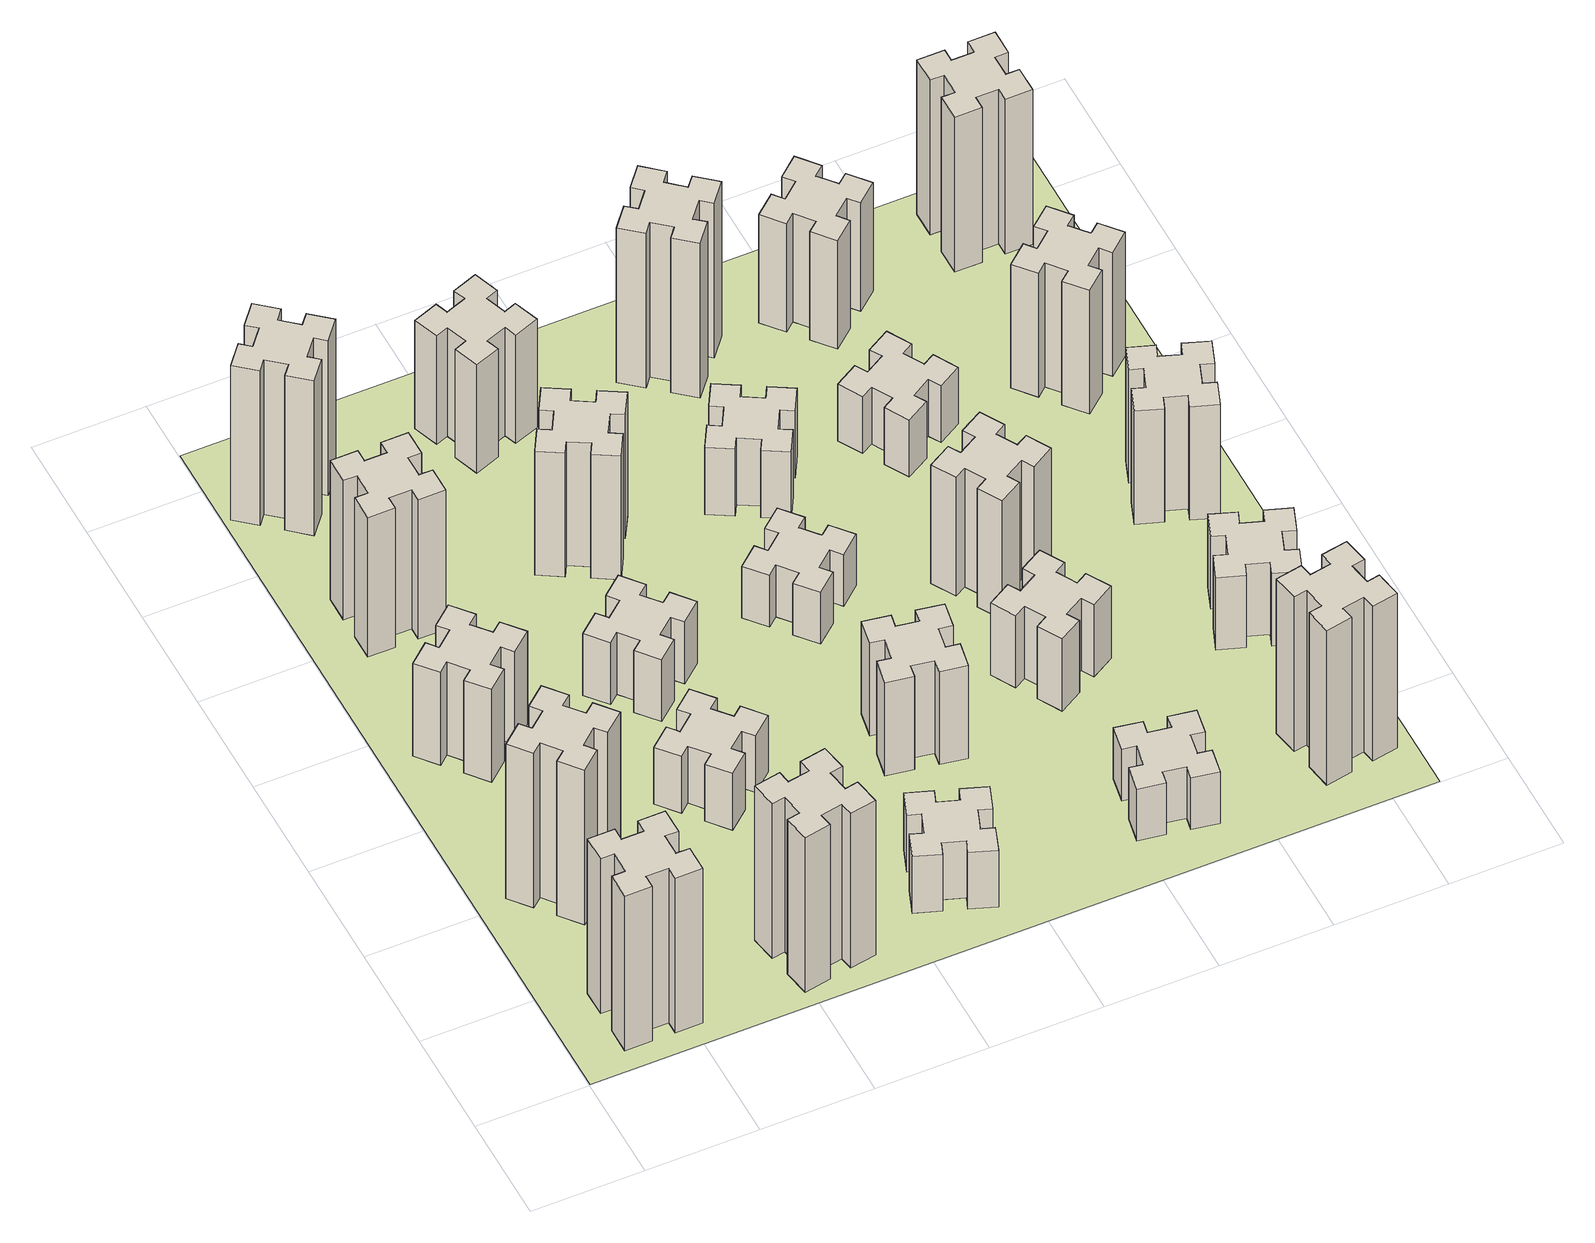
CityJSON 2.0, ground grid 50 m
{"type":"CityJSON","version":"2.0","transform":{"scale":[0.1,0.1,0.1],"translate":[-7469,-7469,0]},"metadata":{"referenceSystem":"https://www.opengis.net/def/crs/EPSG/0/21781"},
"CityObjects":{
"building1":{"type":"Building","attributes":{"class":"1000","function":"1000","usage":"1000","yearOfConstruction":2016,"roofType":"1000","measuredHeight":90,"storeysAboveGround":30,"storeysBelowGround":0},"geometry":[{"type":"Solid","lod":"1","boundaries":[[[[0,1,2,3,4,5,6,7,8,9,10,11,12,13,14,15,16,17,18,19]],[[17,16,20,21]],[[16,15,22,20]],[[15,14,23,22]],[[14,13,24,23]],[[13,12,25,24]],[[12,11,26,25]],[[11,10,27,26]],[[10,9,28,27]],[[9,8,29,28]],[[8,7,30,29]],[[7,6,31,30]],[[6,5,32,31]],[[5,4,33,32]],[[4,3,34,33]],[[3,2,35,34]],[[2,1,36,35]],[[1,0,37,36]],[[0,19,38,37]],[[19,18,39,38]],[[18,17,21,39]],[[24,25,26,27,28,29,30,31,32,33,34,35,36,37,38,39,21,20,22,23]]]]}]},
"building2":{"type":"Building","attributes":{"class":"1000","function":"1000","usage":"1000","yearOfConstruction":2016,"roofType":"1000","measuredHeight":90,"storeysAboveGround":30,"storeysBelowGround":0},"geometry":[{"type":"Solid","lod":"1","boundaries":[[[[40,41,42,43,44,45,46,47,48,49,50,51,52,53,54,55,56,57,58,59]],[[57,56,60,61]],[[56,55,62,60]],[[55,54,63,62]],[[54,53,64,63]],[[53,52,65,64]],[[52,51,66,65]],[[51,50,67,66]],[[50,49,68,67]],[[49,48,69,68]],[[48,47,70,69]],[[47,46,71,70]],[[46,45,72,71]],[[45,44,73,72]],[[44,43,74,73]],[[43,42,75,74]],[[42,41,76,75]],[[41,40,77,76]],[[40,59,78,77]],[[59,58,79,78]],[[58,57,61,79]],[[64,65,66,67,68,69,70,71,72,73,74,75,76,77,78,79,61,60,62,63]]]]}]},
"building3":{"type":"Building","attributes":{"class":"1000","function":"1000","usage":"1000","yearOfConstruction":2016,"roofType":"1000","measuredHeight":54,"storeysAboveGround":30,"storeysBelowGround":0},"geometry":[{"type":"Solid","lod":"1","boundaries":[[[[80,81,82,83,84,85,86,87,88,89,90,91,92,93,94,95,96,97,98,99]],[[97,96,100,101]],[[96,95,102,100]],[[95,94,103,102]],[[94,93,104,103]],[[93,92,105,104]],[[92,91,106,105]],[[91,90,107,106]],[[90,89,108,107]],[[89,88,109,108]],[[88,87,110,109]],[[87,86,111,110]],[[86,85,112,111]],[[85,84,113,112]],[[84,83,114,113]],[[83,82,115,114]],[[82,81,116,115]],[[81,80,117,116]],[[80,99,118,117]],[[99,98,119,118]],[[98,97,101,119]],[[104,105,106,107,108,109,110,111,112,113,114,115,116,117,118,119,101,100,102,103]]]]}]},
"building4":{"type":"Building","attributes":{"class":"1000","function":"1000","usage":"1000","yearOfConstruction":2016,"roofType":"1000","measuredHeight":81,"storeysAboveGround":30,"storeysBelowGround":0},"geometry":[{"type":"Solid","lod":"1","boundaries":[[[[120,121,122,123,124,125,126,127,128,129,130,131,132,133,134,135,136,137,138,139]],[[137,136,140,141]],[[136,135,142,140]],[[135,134,143,142]],[[134,133,144,143]],[[133,132,145,144]],[[132,131,146,145]],[[131,130,147,146]],[[130,129,148,147]],[[129,128,149,148]],[[128,127,150,149]],[[127,126,151,150]],[[126,125,152,151]],[[125,124,153,152]],[[124,123,154,153]],[[123,122,155,154]],[[122,121,156,155]],[[121,120,157,156]],[[120,139,158,157]],[[139,138,159,158]],[[138,137,141,159]],[[144,145,146,147,148,149,150,151,152,153,154,155,156,157,158,159,141,140,142,143]]]]}]},
"building5":{"type":"Building","attributes":{"class":"1000","function":"1000","usage":"1000","yearOfConstruction":2016,"roofType":"1000","measuredHeight":90,"storeysAboveGround":30,"storeysBelowGround":0},"geometry":[{"type":"Solid","lod":"1","boundaries":[[[[160,161,162,163,164,165,166,167,168,169,170,171,172,173,174,175,176,177,178,179]],[[177,176,180,181]],[[176,175,182,180]],[[175,174,183,182]],[[174,173,184,183]],[[173,172,185,184]],[[172,171,186,185]],[[171,170,187,186]],[[170,169,188,187]],[[169,168,189,188]],[[168,167,190,189]],[[167,166,191,190]],[[166,165,192,191]],[[165,164,193,192]],[[164,163,194,193]],[[163,162,195,194]],[[162,161,196,195]],[[161,160,197,196]],[[160,179,198,197]],[[179,178,199,198]],[[178,177,181,199]],[[184,185,186,187,188,189,190,191,192,193,194,195,196,197,198,199,181,180,182,183]]]]}]},
"building6":{"type":"Building","attributes":{"class":"1000","function":"1000","usage":"1000","yearOfConstruction":2016,"roofType":"1000","measuredHeight":90,"storeysAboveGround":30,"storeysBelowGround":0},"geometry":[{"type":"Solid","lod":"1","boundaries":[[[[200,201,202,203,204,205,206,207,208,209,210,211,212,213,214,215,216,217,218,219]],[[217,216,220,221]],[[216,215,222,220]],[[215,214,223,222]],[[214,213,224,223]],[[213,212,225,224]],[[212,211,226,225]],[[211,210,227,226]],[[210,209,228,227]],[[209,208,229,228]],[[208,207,230,229]],[[207,206,231,230]],[[206,205,232,231]],[[205,204,233,232]],[[204,203,234,233]],[[203,202,235,234]],[[202,201,236,235]],[[201,200,237,236]],[[200,219,238,237]],[[219,218,239,238]],[[218,217,221,239]],[[224,225,226,227,228,229,230,231,232,233,234,235,236,237,238,239,221,220,222,223]]]]}]},
"building7":{"type":"Building","attributes":{"class":"1000","function":"1000","usage":"1000","yearOfConstruction":2016,"roofType":"1000","measuredHeight":33,"storeysAboveGround":30,"storeysBelowGround":0},"geometry":[{"type":"Solid","lod":"1","boundaries":[[[[240,241,242,243,244,245,246,247,248,249,250,251,252,253,254,255,256,257,258,259]],[[257,256,260,261]],[[256,255,262,260]],[[255,254,263,262]],[[254,253,264,263]],[[253,252,265,264]],[[252,251,266,265]],[[251,250,267,266]],[[250,249,268,267]],[[249,248,269,268]],[[248,247,270,269]],[[247,246,271,270]],[[246,245,272,271]],[[245,244,273,272]],[[244,243,274,273]],[[243,242,275,274]],[[242,241,276,275]],[[241,240,277,276]],[[240,259,278,277]],[[259,258,279,278]],[[258,257,261,279]],[[264,265,266,267,268,269,270,271,272,273,274,275,276,277,278,279,261,260,262,263]]]]}]},
"building8":{"type":"Building","attributes":{"class":"1000","function":"1000","usage":"1000","yearOfConstruction":2016,"roofType":"1000","measuredHeight":36,"storeysAboveGround":30,"storeysBelowGround":0},"geometry":[{"type":"Solid","lod":"1","boundaries":[[[[280,281,282,283,284,285,286,287,288,289,290,291,292,293,294,295,296,297,298,299]],[[297,296,300,301]],[[296,295,302,300]],[[295,294,303,302]],[[294,293,304,303]],[[293,292,305,304]],[[292,291,306,305]],[[291,290,307,306]],[[290,289,308,307]],[[289,288,309,308]],[[288,287,310,309]],[[287,286,311,310]],[[286,285,312,311]],[[285,284,313,312]],[[284,283,314,313]],[[283,282,315,314]],[[282,281,316,315]],[[281,280,317,316]],[[280,299,318,317]],[[299,298,319,318]],[[298,297,301,319]],[[304,305,306,307,308,309,310,311,312,313,314,315,316,317,318,319,301,300,302,303]]]]}]},
"building9":{"type":"Building","attributes":{"class":"1000","function":"1000","usage":"1000","yearOfConstruction":2016,"roofType":"1000","measuredHeight":33,"storeysAboveGround":30,"storeysBelowGround":0},"geometry":[{"type":"Solid","lod":"1","boundaries":[[[[320,321,322,323,324,325,326,327,328,329,330,331,332,333,334,335,336,337,338,339]],[[337,336,340,341]],[[336,335,342,340]],[[335,334,343,342]],[[334,333,344,343]],[[333,332,345,344]],[[332,331,346,345]],[[331,330,347,346]],[[330,329,348,347]],[[329,328,349,348]],[[328,327,350,349]],[[327,326,351,350]],[[326,325,352,351]],[[325,324,353,352]],[[324,323,354,353]],[[323,322,355,354]],[[322,321,356,355]],[[321,320,357,356]],[[320,339,358,357]],[[339,338,359,358]],[[338,337,341,359]],[[344,345,346,347,348,349,350,351,352,353,354,355,356,357,358,359,341,340,342,343]]]]}]},
"building10":{"type":"Building","attributes":{"class":"1000","function":"1000","usage":"1000","yearOfConstruction":2016,"roofType":"1000","measuredHeight":72,"storeysAboveGround":30,"storeysBelowGround":0},"geometry":[{"type":"Solid","lod":"1","boundaries":[[[[360,361,362,363,364,365,366,367,368,369,370,371,372,373,374,375,376,377,378,379]],[[377,376,380,381]],[[376,375,382,380]],[[375,374,383,382]],[[374,373,384,383]],[[373,372,385,384]],[[372,371,386,385]],[[371,370,387,386]],[[370,369,388,387]],[[369,368,389,388]],[[368,367,390,389]],[[367,366,391,390]],[[366,365,392,391]],[[365,364,393,392]],[[364,363,394,393]],[[363,362,395,394]],[[362,361,396,395]],[[361,360,397,396]],[[360,379,398,397]],[[379,378,399,398]],[[378,377,381,399]],[[384,385,386,387,388,389,390,391,392,393,394,395,396,397,398,399,381,380,382,383]]]]}]},
"building11":{"type":"Building","attributes":{"class":"1000","function":"1000","usage":"1000","yearOfConstruction":2016,"roofType":"1000","measuredHeight":63,"storeysAboveGround":30,"storeysBelowGround":0},"geometry":[{"type":"Solid","lod":"1","boundaries":[[[[400,401,402,403,404,405,406,407,408,409,410,411,412,413,414,415,416,417,418,419]],[[417,416,420,421]],[[416,415,422,420]],[[415,414,423,422]],[[414,413,424,423]],[[413,412,425,424]],[[412,411,426,425]],[[411,410,427,426]],[[410,409,428,427]],[[409,408,429,428]],[[408,407,430,429]],[[407,406,431,430]],[[406,405,432,431]],[[405,404,433,432]],[[404,403,434,433]],[[403,402,435,434]],[[402,401,436,435]],[[401,400,437,436]],[[400,419,438,437]],[[419,418,439,438]],[[418,417,421,439]],[[424,425,426,427,428,429,430,431,432,433,434,435,436,437,438,439,421,420,422,423]]]]}]},
"building12":{"type":"Building","attributes":{"class":"1000","function":"1000","usage":"1000","yearOfConstruction":2016,"roofType":"1000","measuredHeight":54,"storeysAboveGround":30,"storeysBelowGround":0},"geometry":[{"type":"Solid","lod":"1","boundaries":[[[[440,441,442,443,444,445,446,447,448,449,450,451,452,453,454,455,456,457,458,459]],[[457,456,460,461]],[[456,455,462,460]],[[455,454,463,462]],[[454,453,464,463]],[[453,452,465,464]],[[452,451,466,465]],[[451,450,467,466]],[[450,449,468,467]],[[449,448,469,468]],[[448,447,470,469]],[[447,446,471,470]],[[446,445,472,471]],[[445,444,473,472]],[[444,443,474,473]],[[443,442,475,474]],[[442,441,476,475]],[[441,440,477,476]],[[440,459,478,477]],[[459,458,479,478]],[[458,457,461,479]],[[464,465,466,467,468,469,470,471,472,473,474,475,476,477,478,479,461,460,462,463]]]]}]},
"building13":{"type":"Building","attributes":{"class":"1000","function":"1000","usage":"1000","yearOfConstruction":2016,"roofType":"1000","measuredHeight":30,"storeysAboveGround":30,"storeysBelowGround":0},"geometry":[{"type":"Solid","lod":"1","boundaries":[[[[480,481,482,483,484,485,486,487,488,489,490,491,492,493,494,495,496,497,498,499]],[[497,496,500,501]],[[496,495,502,500]],[[495,494,503,502]],[[494,493,504,503]],[[493,492,505,504]],[[492,491,506,505]],[[491,490,507,506]],[[490,489,508,507]],[[489,488,509,508]],[[488,487,510,509]],[[487,486,511,510]],[[486,485,512,511]],[[485,484,513,512]],[[484,483,514,513]],[[483,482,515,514]],[[482,481,516,515]],[[481,480,517,516]],[[480,499,518,517]],[[499,498,519,518]],[[498,497,501,519]],[[504,505,506,507,508,509,510,511,512,513,514,515,516,517,518,519,501,500,502,503]]]]}]},
"building14":{"type":"Building","attributes":{"class":"1000","function":"1000","usage":"1000","yearOfConstruction":2016,"roofType":"1000","measuredHeight":39,"storeysAboveGround":30,"storeysBelowGround":0},"geometry":[{"type":"Solid","lod":"1","boundaries":[[[[520,521,522,523,524,525,526,527,528,529,530,531,532,533,534,535,536,537,538,539]],[[537,536,540,541]],[[536,535,542,540]],[[535,534,543,542]],[[534,533,544,543]],[[533,532,545,544]],[[532,531,546,545]],[[531,530,547,546]],[[530,529,548,547]],[[529,528,549,548]],[[528,527,550,549]],[[527,526,551,550]],[[526,525,552,551]],[[525,524,553,552]],[[524,523,554,553]],[[523,522,555,554]],[[522,521,556,555]],[[521,520,557,556]],[[520,539,558,557]],[[539,538,559,558]],[[538,537,541,559]],[[544,545,546,547,548,549,550,551,552,553,554,555,556,557,558,559,541,540,542,543]]]]}]},
"building15":{"type":"Building","attributes":{"class":"1000","function":"1000","usage":"1000","yearOfConstruction":2016,"roofType":"1000","measuredHeight":30,"storeysAboveGround":30,"storeysBelowGround":0},"geometry":[{"type":"Solid","lod":"1","boundaries":[[[[560,561,562,563,564,565,566,567,568,569,570,571,572,573,574,575,576,577,578,579]],[[577,576,580,581]],[[576,575,582,580]],[[575,574,583,582]],[[574,573,584,583]],[[573,572,585,584]],[[572,571,586,585]],[[571,570,587,586]],[[570,569,588,587]],[[569,568,589,588]],[[568,567,590,589]],[[567,566,591,590]],[[566,565,592,591]],[[565,564,593,592]],[[564,563,594,593]],[[563,562,595,594]],[[562,561,596,595]],[[561,560,597,596]],[[560,579,598,597]],[[579,578,599,598]],[[578,577,581,599]],[[584,585,586,587,588,589,590,591,592,593,594,595,596,597,598,599,581,580,582,583]]]]}]},
"building16":{"type":"Building","attributes":{"class":"1000","function":"1000","usage":"1000","yearOfConstruction":2016,"roofType":"1000","measuredHeight":90,"storeysAboveGround":30,"storeysBelowGround":0},"geometry":[{"type":"Solid","lod":"1","boundaries":[[[[600,601,602,603,604,605,606,607,608,609,610,611,612,613,614,615,616,617,618,619]],[[617,616,620,621]],[[616,615,622,620]],[[615,614,623,622]],[[614,613,624,623]],[[613,612,625,624]],[[612,611,626,625]],[[611,610,627,626]],[[610,609,628,627]],[[609,608,629,628]],[[608,607,630,629]],[[607,606,631,630]],[[606,605,632,631]],[[605,604,633,632]],[[604,603,634,633]],[[603,602,635,634]],[[602,601,636,635]],[[601,600,637,636]],[[600,619,638,637]],[[619,618,639,638]],[[618,617,621,639]],[[624,625,626,627,628,629,630,631,632,633,634,635,636,637,638,639,621,620,622,623]]]]}]},
"building17":{"type":"Building","attributes":{"class":"1000","function":"1000","usage":"1000","yearOfConstruction":2016,"roofType":"1000","measuredHeight":42,"storeysAboveGround":30,"storeysBelowGround":0},"geometry":[{"type":"Solid","lod":"1","boundaries":[[[[640,641,642,643,644,645,646,647,648,649,650,651,652,653,654,655,656,657,658,659]],[[657,656,660,661]],[[656,655,662,660]],[[655,654,663,662]],[[654,653,664,663]],[[653,652,665,664]],[[652,651,666,665]],[[651,650,667,666]],[[650,649,668,667]],[[649,648,669,668]],[[648,647,670,669]],[[647,646,671,670]],[[646,645,672,671]],[[645,644,673,672]],[[644,643,674,673]],[[643,642,675,674]],[[642,641,676,675]],[[641,640,677,676]],[[640,659,678,677]],[[659,658,679,678]],[[658,657,661,679]],[[664,665,666,667,668,669,670,671,672,673,674,675,676,677,678,679,661,660,662,663]]]]}]},
"building18":{"type":"Building","attributes":{"class":"1000","function":"1000","usage":"1000","yearOfConstruction":2016,"roofType":"1000","measuredHeight":69,"storeysAboveGround":30,"storeysBelowGround":0},"geometry":[{"type":"Solid","lod":"1","boundaries":[[[[680,681,682,683,684,685,686,687,688,689,690,691,692,693,694,695,696,697,698,699]],[[697,696,700,701]],[[696,695,702,700]],[[695,694,703,702]],[[694,693,704,703]],[[693,692,705,704]],[[692,691,706,705]],[[691,690,707,706]],[[690,689,708,707]],[[689,688,709,708]],[[688,687,710,709]],[[687,686,711,710]],[[686,685,712,711]],[[685,684,713,712]],[[684,683,714,713]],[[683,682,715,714]],[[682,681,716,715]],[[681,680,717,716]],[[680,699,718,717]],[[699,698,719,718]],[[698,697,701,719]],[[704,705,706,707,708,709,710,711,712,713,714,715,716,717,718,719,701,700,702,703]]]]}]},
"building19":{"type":"Building","attributes":{"class":"1000","function":"1000","usage":"1000","yearOfConstruction":2016,"roofType":"1000","measuredHeight":33,"storeysAboveGround":30,"storeysBelowGround":0},"geometry":[{"type":"Solid","lod":"1","boundaries":[[[[720,721,722,723,724,725,726,727,728,729,730,731,732,733,734,735,736,737,738,739]],[[737,736,740,741]],[[736,735,742,740]],[[735,734,743,742]],[[734,733,744,743]],[[733,732,745,744]],[[732,731,746,745]],[[731,730,747,746]],[[730,729,748,747]],[[729,728,749,748]],[[728,727,750,749]],[[727,726,751,750]],[[726,725,752,751]],[[725,724,753,752]],[[724,723,754,753]],[[723,722,755,754]],[[722,721,756,755]],[[721,720,757,756]],[[720,739,758,757]],[[739,738,759,758]],[[738,737,741,759]],[[744,745,746,747,748,749,750,751,752,753,754,755,756,757,758,759,741,740,742,743]]]]}]},
"building20":{"type":"Building","attributes":{"class":"1000","function":"1000","usage":"1000","yearOfConstruction":2016,"roofType":"1000","measuredHeight":90,"storeysAboveGround":30,"storeysBelowGround":0},"geometry":[{"type":"Solid","lod":"1","boundaries":[[[[760,761,762,763,764,765,766,767,768,769,770,771,772,773,774,775,776,777,778,779]],[[777,776,780,781]],[[776,775,782,780]],[[775,774,783,782]],[[774,773,784,783]],[[773,772,785,784]],[[772,771,786,785]],[[771,770,787,786]],[[770,769,788,787]],[[769,768,789,788]],[[768,767,790,789]],[[767,766,791,790]],[[766,765,792,791]],[[765,764,793,792]],[[764,763,794,793]],[[763,762,795,794]],[[762,761,796,795]],[[761,760,797,796]],[[760,779,798,797]],[[779,778,799,798]],[[778,777,781,799]],[[784,785,786,787,788,789,790,791,792,793,794,795,796,797,798,799,781,780,782,783]]]]}]},
"building21":{"type":"Building","attributes":{"class":"1000","function":"1000","usage":"1000","yearOfConstruction":2016,"roofType":"1000","measuredHeight":63,"storeysAboveGround":30,"storeysBelowGround":0},"geometry":[{"type":"Solid","lod":"1","boundaries":[[[[800,801,802,803,804,805,806,807,808,809,810,811,812,813,814,815,816,817,818,819]],[[817,816,820,821]],[[816,815,822,820]],[[815,814,823,822]],[[814,813,824,823]],[[813,812,825,824]],[[812,811,826,825]],[[811,810,827,826]],[[810,809,828,827]],[[809,808,829,828]],[[808,807,830,829]],[[807,806,831,830]],[[806,805,832,831]],[[805,804,833,832]],[[804,803,834,833]],[[803,802,835,834]],[[802,801,836,835]],[[801,800,837,836]],[[800,819,838,837]],[[819,818,839,838]],[[818,817,821,839]],[[824,825,826,827,828,829,830,831,832,833,834,835,836,837,838,839,821,820,822,823]]]]}]},
"building22":{"type":"Building","attributes":{"class":"1000","function":"1000","usage":"1000","yearOfConstruction":2016,"roofType":"1000","measuredHeight":42,"storeysAboveGround":30,"storeysBelowGround":0},"geometry":[{"type":"Solid","lod":"1","boundaries":[[[[840,841,842,843,844,845,846,847,848,849,850,851,852,853,854,855,856,857,858,859]],[[857,856,860,861]],[[856,855,862,860]],[[855,854,863,862]],[[854,853,864,863]],[[853,852,865,864]],[[852,851,866,865]],[[851,850,867,866]],[[850,849,868,867]],[[849,848,869,868]],[[848,847,870,869]],[[847,846,871,870]],[[846,845,872,871]],[[845,844,873,872]],[[844,843,874,873]],[[843,842,875,874]],[[842,841,876,875]],[[841,840,877,876]],[[840,859,878,877]],[[859,858,879,878]],[[858,857,861,879]],[[864,865,866,867,868,869,870,871,872,873,874,875,876,877,878,879,861,860,862,863]]]]}]},
"building23":{"type":"Building","attributes":{"class":"1000","function":"1000","usage":"1000","yearOfConstruction":2016,"roofType":"1000","measuredHeight":66,"storeysAboveGround":30,"storeysBelowGround":0},"geometry":[{"type":"Solid","lod":"1","boundaries":[[[[880,881,882,883,884,885,886,887,888,889,890,891,892,893,894,895,896,897,898,899]],[[897,896,900,901]],[[896,895,902,900]],[[895,894,903,902]],[[894,893,904,903]],[[893,892,905,904]],[[892,891,906,905]],[[891,890,907,906]],[[890,889,908,907]],[[889,888,909,908]],[[888,887,910,909]],[[887,886,911,910]],[[886,885,912,911]],[[885,884,913,912]],[[884,883,914,913]],[[883,882,915,914]],[[882,881,916,915]],[[881,880,917,916]],[[880,899,918,917]],[[899,898,919,918]],[[898,897,901,919]],[[904,905,906,907,908,909,910,911,912,913,914,915,916,917,918,919,901,900,902,903]]]]}]},
"building24":{"type":"Building","attributes":{"class":"1000","function":"1000","usage":"1000","yearOfConstruction":2016,"roofType":"1000","measuredHeight":72,"storeysAboveGround":30,"storeysBelowGround":0},"geometry":[{"type":"Solid","lod":"1","boundaries":[[[[920,921,922,923,924,925,926,927,928,929,930,931,932,933,934,935,936,937,938,939]],[[937,936,940,941]],[[936,935,942,940]],[[935,934,943,942]],[[934,933,944,943]],[[933,932,945,944]],[[932,931,946,945]],[[931,930,947,946]],[[930,929,948,947]],[[929,928,949,948]],[[928,927,950,949]],[[927,926,951,950]],[[926,925,952,951]],[[925,924,953,952]],[[924,923,954,953]],[[923,922,955,954]],[[922,921,956,955]],[[921,920,957,956]],[[920,939,958,957]],[[939,938,959,958]],[[938,937,941,959]],[[944,945,946,947,948,949,950,951,952,953,954,955,956,957,958,959,941,940,942,943]]]]}]},
"building25":{"type":"Building","attributes":{"class":"1000","function":"1000","usage":"1000","yearOfConstruction":2016,"roofType":"1000","measuredHeight":90,"storeysAboveGround":30,"storeysBelowGround":0},"geometry":[{"type":"Solid","lod":"1","boundaries":[[[[960,961,962,963,964,965,966,967,968,969,970,971,972,973,974,975,976,977,978,979]],[[977,976,980,981]],[[976,975,982,980]],[[975,974,983,982]],[[974,973,984,983]],[[973,972,985,984]],[[972,971,986,985]],[[971,970,987,986]],[[970,969,988,987]],[[969,968,989,988]],[[968,967,990,989]],[[967,966,991,990]],[[966,965,992,991]],[[965,964,993,992]],[[964,963,994,993]],[[963,962,995,994]],[[962,961,996,995]],[[961,960,997,996]],[[960,979,998,997]],[[979,978,999,998]],[[978,977,981,999]],[[984,985,986,987,988,989,990,991,992,993,994,995,996,997,998,999,981,980,982,983]]]]}]},
"landuse1":{"type":"LandUse","attributes":{"name":"plot1","function":"1010"},"geometry":[{"type":"MultiSurface","lod":"1","boundaries":[[[1000,1001,1002,1003]]]}]}
},
"vertices":[
[485,225,0],[485,325,0],[545,325,0],[545,445,0],[425,445,0],[425,385,0],[325,385,0],[325,445,0],[205,445,0],[205,325,0],[265,325,0],[265,225,0],[205,225,0],[205,105,0],[325,105,0],[325,165,0],[425,165,0],[425,105,0],[545,105,0],[545,225,0],[425,165,900],[425,105,900],[325,165,900],[325,105,900],[205,105,900],[205,225,900],[265,225,900],[265,325,900],[205,325,900],[205,445,900],[325,445,900],[325,385,900],[425,385,900],[425,445,900],[545,445,900],[545,325,900],[485,325,900],[485,225,900],[545,225,900],[545,105,900],
[492,1048,0],[427,1124,0],[473,1163,0],[396,1255,0],[304,1178,0],[343,1132,0],[266,1067,0],[228,1113,0],[136,1036,0],[213,944,0],[259,983,0],[323,906,0],[277,868,0],[354,776,0],[446,853,0],[408,899,0],[484,963,0],[523,917,0],[615,994,0],[538,1086,0],[484,963,900],[523,917,900],[408,899,900],[446,853,900],[354,776,900],[277,868,900],[323,906,900],[259,983,900],[213,944,900],[136,1036,900],[228,1113,900],[266,1067,900],[343,1132,900],[304,1178,900],[396,1255,900],[473,1163,900],[427,1124,900],[492,1048,900],[538,1086,900],[615,994,900],
[492,1888,0],[427,1964,0],[473,2003,0],[396,2095,0],[304,2018,0],[343,1972,0],[266,1907,0],[228,1953,0],[136,1876,0],[213,1784,0],[259,1823,0],[323,1746,0],[277,1708,0],[354,1616,0],[446,1693,0],[408,1739,0],[484,1803,0],[523,1757,0],[615,1834,0],[538,1926,0],[484,1803,540],[523,1757,540],[408,1739,540],[446,1693,540],[354,1616,540],[277,1708,540],[323,1746,540],[259,1823,540],[213,1784,540],[136,1876,540],[228,1953,540],[266,1907,540],[343,1972,540],[304,2018,540],[396,2095,540],[473,2003,540],[427,1964,540],[492,1888,540],[538,1926,540],[615,1834,540],
[485,2545,0],[485,2645,0],[545,2645,0],[545,2765,0],[425,2765,0],[425,2705,0],[325,2705,0],[325,2765,0],[205,2765,0],[205,2645,0],[265,2645,0],[265,2545,0],[205,2545,0],[205,2425,0],[325,2425,0],[325,2485,0],[425,2485,0],[425,2425,0],[545,2425,0],[545,2545,0],[425,2485,810],[425,2425,810],[325,2485,810],[325,2425,810],[205,2425,810],[205,2545,810],[265,2545,810],[265,2645,810],[205,2645,810],[205,2765,810],[325,2765,810],[325,2705,810],[425,2705,810],[425,2765,810],[545,2765,810],[545,2645,810],[485,2645,810],[485,2545,810],[545,2545,810],[545,2425,810],
[1085,158,0],[1184,176,0],[1194,117,0],[1312,137,0],[1291,256,0],[1232,245,0],[1215,344,0],[1274,354,0],[1253,472,0],[1135,451,0],[1145,392,0],[1047,375,0],[1037,434,0],[918,413,0],[939,295,0],[998,305,0],[1016,207,0],[957,197,0],[977,78,0],[1096,99,0],[1016,207,900],[957,197,900],[998,305,900],[939,295,900],[918,413,900],[1037,434,900],[1047,375,900],[1145,392,900],[1135,451,900],[1253,472,900],[1274,354,900],[1215,344,900],[1232,245,900],[1291,256,900],[1312,137,900],[1194,117,900],[1184,176,900],[1085,158,900],[1096,99,900],[977,78,900],
[384,3387,0],[308,3452,0],[346,3498,0],[254,3575,0],[177,3483,0],[223,3444,0],[159,3368,0],[113,3406,0],[36,3314,0],[128,3237,0],[166,3283,0],[243,3219,0],[204,3173,0],[296,3096,0],[373,3188,0],[327,3226,0],[392,3303,0],[438,3264,0],[515,3356,0],[423,3433,0],[392,3303,900],[438,3264,900],[327,3226,900],[373,3188,900],[296,3096,900],[204,3173,900],[243,3219,900],[166,3283,900],[128,3237,900],[36,3314,900],[113,3406,900],[159,3368,900],[223,3444,900],[177,3483,900],[254,3575,900],[346,3498,900],[308,3452,900],[384,3387,900],[423,3433,900],[515,3356,900],
[1083,1332,0],[1006,1267,0],[968,1313,0],[876,1236,0],[953,1144,0],[999,1183,0],[1063,1106,0],[1017,1068,0],[1094,976,0],[1186,1053,0],[1148,1099,0],[1224,1163,0],[1263,1117,0],[1355,1194,0],[1278,1286,0],[1232,1248,0],[1167,1324,0],[1213,1363,0],[1136,1455,0],[1044,1378,0],[1167,1324,330],[1213,1363,330],[1232,1248,330],[1278,1286,330],[1355,1194,330],[1263,1117,330],[1224,1163,330],[1148,1099,330],[1186,1053,330],[1094,976,330],[1017,1068,330],[1063,1106,330],[999,1183,330],[953,1144,330],[876,1236,330],[968,1313,330],[1006,1267,330],[1083,1332,330],[1044,1378,330],[1136,1455,330],
[1083,1972,0],[1006,1907,0],[968,1953,0],[876,1876,0],[953,1784,0],[999,1823,0],[1063,1746,0],[1017,1708,0],[1094,1616,0],[1186,1693,0],[1148,1739,0],[1224,1803,0],[1263,1757,0],[1355,1834,0],[1278,1926,0],[1232,1888,0],[1167,1964,0],[1213,2003,0],[1136,2095,0],[1044,2018,0],[1167,1964,360],[1213,2003,360],[1232,1888,360],[1278,1926,360],[1355,1834,360],[1263,1757,360],[1224,1803,360],[1148,1739,360],[1186,1693,360],[1094,1616,360],[1017,1708,360],[1063,1746,360],[999,1823,360],[953,1784,360],[876,1876,360],[968,1953,360],[1006,1907,360],[1083,1972,360],[1044,2018,360],[1136,2095,360],
[1669,460,0],[1635,366,0],[1579,387,0],[1537,274,0],[1650,233,0],[1671,289,0],[1765,255,0],[1744,199,0],[1857,157,0],[1898,270,0],[1842,291,0],[1876,385,0],[1932,364,0],[1973,477,0],[1860,518,0],[1840,462,0],[1746,496,0],[1767,552,0],[1654,593,0],[1613,480,0],[1746,496,330],[1767,552,330],[1840,462,330],[1860,518,330],[1973,477,330],[1932,364,330],[1876,385,330],[1842,291,330],[1898,270,330],[1857,157,330],[1744,199,330],[1765,255,330],[1671,289,330],[1650,233,330],[1537,274,330],[1579,387,330],[1635,366,330],[1669,460,330],[1613,480,330],[1654,593,330],
[1314,2666,0],[1227,2716,0],[1257,2768,0],[1153,2828,0],[1093,2724,0],[1145,2694,0],[1095,2607,0],[1043,2637,0],[983,2533,0],[1087,2473,0],[1117,2525,0],[1204,2475,0],[1174,2423,0],[1278,2363,0],[1338,2467,0],[1286,2497,0],[1336,2584,0],[1388,2554,0],[1448,2658,0],[1344,2718,0],[1336,2584,720],[1388,2554,720],[1286,2497,720],[1338,2467,720],[1278,2363,720],[1174,2423,720],[1204,2475,720],[1117,2525,720],[1087,2473,720],[983,2533,720],[1043,2637,720],[1095,2607,720],[1145,2694,720],[1093,2724,720],[1153,2828,720],[1257,2768,720],[1227,2716,720],[1314,2666,720],[1344,2718,720],[1448,2658,720],
[1125,3456,0],[1031,3422,0],[1010,3478,0],[897,3437,0],[939,3324,0],[995,3345,0],[1029,3251,0],[973,3230,0],[1014,3117,0],[1127,3159,0],[1106,3215,0],[1200,3249,0],[1220,3193,0],[1333,3234,0],[1292,3347,0],[1236,3326,0],[1202,3420,0],[1258,3440,0],[1217,3553,0],[1104,3512,0],[1202,3420,630],[1258,3440,630],[1236,3326,630],[1292,3347,630],[1333,3234,630],[1220,3193,630],[1200,3249,630],[1106,3215,630],[1127,3159,630],[1014,3117,630],[973,3230,630],[1029,3251,630],[995,3345,630],[939,3324,630],[897,3437,630],[1010,3478,630],[1031,3422,630],[1125,3456,630],[1104,3512,630],[1217,3553,630],
[2055,1047,0],[2072,1145,0],[2131,1135,0],[2152,1253,0],[2034,1274,0],[2024,1215,0],[1925,1232,0],[1936,1291,0],[1817,1312,0],[1797,1194,0],[1856,1184,0],[1838,1085,0],[1779,1096,0],[1758,977,0],[1877,957,0],[1887,1016,0],[1985,998,0],[1975,939,0],[2093,918,0],[2114,1037,0],[1985,998,540],[1975,939,540],[1887,1016,540],[1877,957,540],[1758,977,540],[1779,1096,540],[1838,1085,540],[1856,1184,540],[1797,1194,540],[1817,1312,540],[1936,1291,540],[1925,1232,540],[2024,1215,540],[2034,1274,540],[2152,1253,540],[2131,1135,540],[2072,1145,540],[2055,1047,540],[2114,1037,540],[2093,918,540],
[1972,1988,0],[1907,2064,0],[1953,2103,0],[1876,2195,0],[1784,2118,0],[1823,2072,0],[1746,2007,0],[1708,2053,0],[1616,1976,0],[1693,1884,0],[1739,1923,0],[1803,1846,0],[1757,1808,0],[1834,1716,0],[1926,1793,0],[1888,1839,0],[1964,1903,0],[2003,1857,0],[2095,1934,0],[2018,2026,0],[1964,1903,300],[2003,1857,300],[1888,1839,300],[1926,1793,300],[1834,1716,300],[1757,1808,300],[1803,1846,300],[1739,1923,300],[1693,1884,300],[1616,1976,300],[1708,2053,300],[1746,2007,300],[1823,2072,300],[1784,2118,300],[1876,2195,300],[1953,2103,300],[1907,2064,300],[1972,1988,300],[2018,2026,300],[2095,1934,300],
[2026,2497,0],[2076,2584,0],[2128,2554,0],[2188,2658,0],[2084,2718,0],[2054,2666,0],[1967,2716,0],[1997,2768,0],[1893,2828,0],[1833,2724,0],[1885,2694,0],[1835,2607,0],[1783,2637,0],[1723,2533,0],[1827,2473,0],[1857,2525,0],[1944,2475,0],[1914,2423,0],[2018,2363,0],[2078,2467,0],[1944,2475,390],[1914,2423,390],[1857,2525,390],[1827,2473,390],[1723,2533,390],[1783,2637,390],[1835,2607,390],[1885,2694,390],[1833,2724,390],[1893,2828,390],[1997,2768,390],[1967,2716,390],[2054,2666,390],[2084,2718,390],[2188,2658,390],[2128,2554,390],[2076,2584,390],[2026,2497,390],[2078,2467,390],[2018,2363,390],
[2596,444,0],[2578,345,0],[2519,356,0],[2498,237,0],[2617,217,0],[2627,276,0],[2725,258,0],[2715,199,0],[2833,178,0],[2854,297,0],[2795,307,0],[2812,405,0],[2871,395,0],[2892,513,0],[2774,534,0],[2764,475,0],[2665,492,0],[2676,551,0],[2557,572,0],[2537,454,0],[2665,492,300],[2676,551,300],[2764,475,300],[2774,534,300],[2892,513,300],[2871,395,300],[2812,405,300],[2795,307,300],[2854,297,300],[2833,178,300],[2715,199,300],[2725,258,300],[2627,276,300],[2617,217,300],[2498,237,300],[2519,356,300],[2578,345,300],[2596,444,300],[2537,454,300],[2557,572,300],
[1846,3283,0],[1923,3219,0],[1884,3173,0],[1976,3096,0],[2053,3188,0],[2007,3226,0],[2072,3303,0],[2118,3264,0],[2195,3356,0],[2103,3433,0],[2064,3387,0],[1988,3452,0],[2026,3498,0],[1934,3575,0],[1857,3483,0],[1903,3444,0],[1839,3368,0],[1793,3406,0],[1716,3314,0],[1808,3237,0],[1839,3368,900],[1793,3406,900],[1903,3444,900],[1857,3483,900],[1934,3575,900],[2026,3498,900],[1988,3452,900],[2064,3387,900],[2103,3433,900],[2195,3356,900],[2118,3264,900],[2072,3303,900],[2007,3226,900],[2053,3188,900],[1976,3096,900],[1884,3173,900],[1923,3219,900],[1846,3283,900],[1808,3237,900],[1716,3314,900],
[2607,1095,0],[2694,1145,0],[2724,1093,0],[2828,1153,0],[2768,1257,0],[2716,1227,0],[2666,1314,0],[2718,1344,0],[2658,1448,0],[2554,1388,0],[2584,1336,0],[2497,1286,0],[2467,1338,0],[2363,1278,0],[2423,1174,0],[2475,1204,0],[2525,1117,0],[2473,1087,0],[2533,983,0],[2637,1043,0],[2525,1117,420],[2473,1087,420],[2475,1204,420],[2423,1174,420],[2363,1278,420],[2467,1338,420],[2497,1286,420],[2584,1336,420],[2554,1388,420],[2658,1448,420],[2718,1344,420],[2666,1314,420],[2716,1227,420],[2768,1257,420],[2828,1153,420],[2724,1093,420],[2694,1145,420],[2607,1095,420],[2637,1043,420],[2533,983,420],
[2716,1767,0],[2666,1854,0],[2718,1884,0],[2658,1988,0],[2554,1928,0],[2584,1876,0],[2497,1826,0],[2467,1878,0],[2363,1818,0],[2423,1714,0],[2475,1744,0],[2525,1657,0],[2473,1627,0],[2533,1523,0],[2637,1583,0],[2607,1635,0],[2694,1685,0],[2724,1633,0],[2828,1693,0],[2768,1797,0],[2694,1685,690],[2724,1633,690],[2607,1635,690],[2637,1583,690],[2533,1523,690],[2473,1627,690],[2525,1657,690],[2475,1744,690],[2423,1714,690],[2363,1818,690],[2467,1878,690],[2497,1826,690],[2584,1876,690],[2554,1928,690],[2658,1988,690],[2718,1884,690],[2666,1854,690],[2716,1767,690],[2768,1797,690],[2828,1693,690],
[2475,2584,0],[2525,2497,0],[2473,2467,0],[2533,2363,0],[2637,2423,0],[2607,2475,0],[2694,2525,0],[2724,2473,0],[2828,2533,0],[2768,2637,0],[2716,2607,0],[2666,2694,0],[2718,2724,0],[2658,2828,0],[2554,2768,0],[2584,2716,0],[2497,2666,0],[2467,2718,0],[2363,2658,0],[2423,2554,0],[2497,2666,330],[2467,2718,330],[2584,2716,330],[2554,2768,330],[2658,2828,330],[2718,2724,330],[2666,2694,330],[2716,2607,330],[2768,2637,330],[2828,2533,330],[2724,2473,330],[2694,2525,330],[2607,2475,330],[2637,2423,330],[2533,2363,330],[2473,2467,330],[2525,2497,330],[2475,2584,330],[2423,2554,330],[2363,2658,330],
[3465,492,0],[3367,475,0],[3357,534,0],[3238,513,0],[3259,395,0],[3318,405,0],[3336,307,0],[3277,297,0],[3297,178,0],[3416,199,0],[3405,258,0],[3504,276,0],[3514,217,0],[3632,237,0],[3611,356,0],[3552,345,0],[3535,444,0],[3594,454,0],[3573,572,0],[3455,551,0],[3535,444,900],[3594,454,900],[3552,345,900],[3611,356,900],[3632,237,900],[3514,217,900],[3504,276,900],[3405,258,900],[3416,199,900],[3297,178,900],[3277,297,900],[3336,307,900],[3318,405,900],[3259,395,900],[3238,513,900],[3357,534,900],[3367,475,900],[3465,492,900],[3455,551,900],[3573,572,900],
[2712,3368,0],[2647,3444,0],[2693,3483,0],[2616,3575,0],[2524,3498,0],[2563,3452,0],[2486,3387,0],[2448,3433,0],[2356,3356,0],[2433,3264,0],[2479,3303,0],[2543,3226,0],[2497,3188,0],[2574,3096,0],[2666,3173,0],[2628,3219,0],[2704,3283,0],[2743,3237,0],[2835,3314,0],[2758,3406,0],[2704,3283,630],[2743,3237,630],[2628,3219,630],[2666,3173,630],[2574,3096,630],[2497,3188,630],[2543,3226,630],[2479,3303,630],[2433,3264,630],[2356,3356,630],[2448,3433,630],[2486,3387,630],[2563,3452,630],[2524,3498,630],[2616,3575,630],[2693,3483,630],[2647,3444,630],[2712,3368,630],[2758,3406,630],[2835,3314,630],
[3351,1029,0],[3445,995,0],[3424,939,0],[3537,897,0],[3578,1010,0],[3522,1031,0],[3556,1125,0],[3612,1104,0],[3653,1217,0],[3540,1258,0],[3520,1202,0],[3426,1236,0],[3447,1292,0],[3334,1333,0],[3293,1220,0],[3349,1200,0],[3315,1106,0],[3259,1127,0],[3217,1014,0],[3330,973,0],[3315,1106,420],[3259,1127,420],[3349,1200,420],[3293,1220,420],[3334,1333,420],[3447,1292,420],[3426,1236,420],[3520,1202,420],[3540,1258,420],[3653,1217,420],[3612,1104,420],[3556,1125,420],[3522,1031,420],[3578,1010,420],[3537,897,420],[3424,939,420],[3445,995,420],[3351,1029,420],[3330,973,420],[3217,1014,420],
[3520,1942,0],[3426,1976,0],[3447,2032,0],[3334,2073,0],[3293,1960,0],[3349,1940,0],[3315,1846,0],[3259,1867,0],[3217,1754,0],[3330,1713,0],[3351,1769,0],[3445,1735,0],[3424,1679,0],[3537,1637,0],[3578,1750,0],[3522,1771,0],[3556,1865,0],[3612,1844,0],[3653,1957,0],[3540,1998,0],[3556,1865,660],[3612,1844,660],[3522,1771,660],[3578,1750,660],[3537,1637,660],[3424,1679,660],[3445,1735,660],[3351,1769,660],[3330,1713,660],[3217,1754,660],[3259,1867,660],[3315,1846,660],[3349,1940,660],[3293,1960,660],[3334,2073,660],[3447,2032,660],[3426,1976,660],[3520,1942,660],[3540,1998,660],[3653,1957,660],
[3219,2563,0],[3283,2486,0],[3237,2448,0],[3314,2356,0],[3406,2433,0],[3368,2479,0],[3444,2543,0],[3483,2497,0],[3575,2574,0],[3498,2666,0],[3452,2628,0],[3387,2704,0],[3433,2743,0],[3356,2835,0],[3264,2758,0],[3303,2712,0],[3226,2647,0],[3188,2693,0],[3096,2616,0],[3173,2524,0],[3226,2647,720],[3188,2693,720],[3303,2712,720],[3264,2758,720],[3356,2835,720],[3433,2743,720],[3387,2704,720],[3452,2628,720],[3498,2666,720],[3575,2574,720],[3483,2497,720],[3444,2543,720],[3368,2479,720],[3406,2433,720],[3314,2356,720],[3237,2448,720],[3283,2486,720],[3219,2563,720],[3173,2524,720],[3096,2616,720],
[3285,3325,0],[3385,3325,0],[3385,3265,0],[3505,3265,0],[3505,3385,0],[3445,3385,0],[3445,3485,0],[3505,3485,0],[3505,3605,0],[3385,3605,0],[3385,3545,0],[3285,3545,0],[3285,3605,0],[3165,3605,0],[3165,3485,0],[3225,3485,0],[3225,3385,0],[3165,3385,0],[3165,3265,0],[3285,3265,0],[3225,3385,900],[3165,3385,900],[3225,3485,900],[3165,3485,900],[3165,3605,900],[3285,3605,900],[3285,3545,900],[3385,3545,900],[3385,3605,900],[3505,3605,900],[3505,3485,900],[3445,3485,900],[3445,3385,900],[3505,3385,900],[3505,3265,900],[3385,3265,900],[3385,3325,900],[3285,3325,900],[3285,3265,900],[3165,3265,900],
[5,3705,0],[3705,3705,0],[3705,5,0],[5,5,0]
]}
